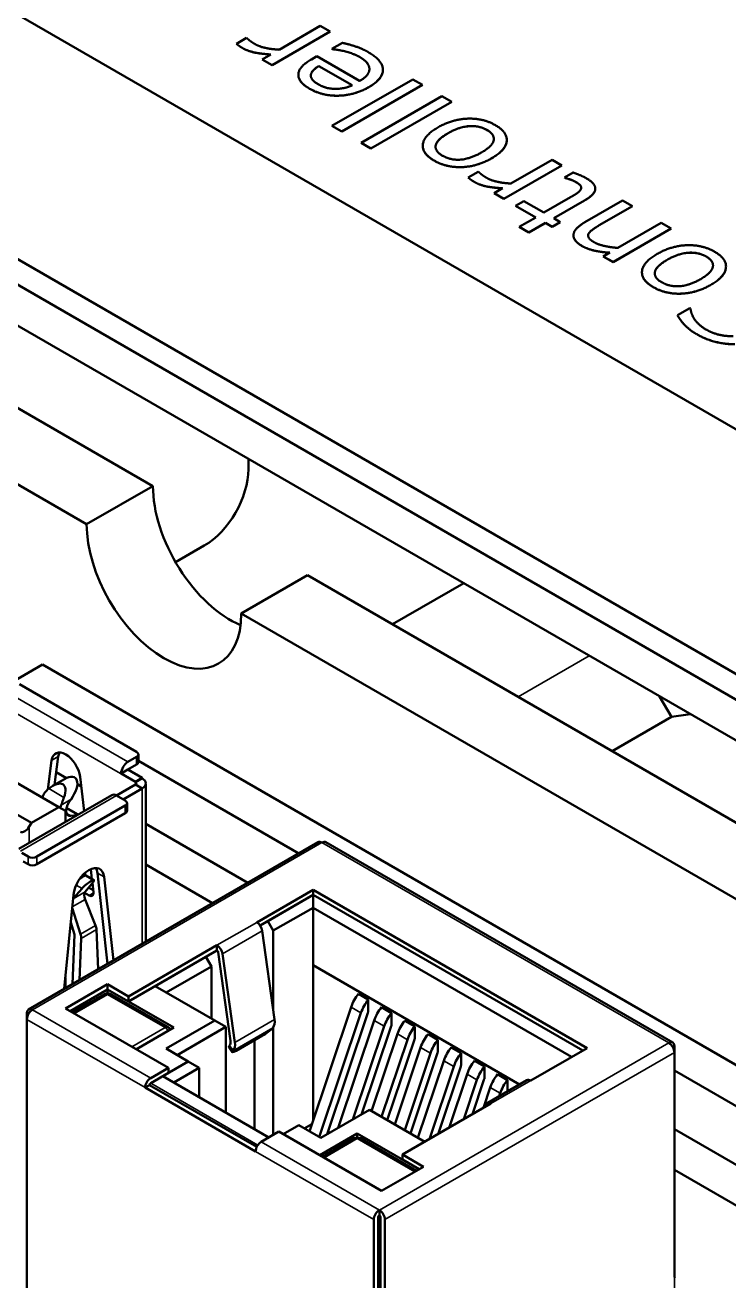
# Model space of a CAD drawing. Header units: millimetres. Extents: x 3137 to 5094, y 789 to 1822.
# Drawn here: x 4004.76 to 4027.28, y 1553.69 to 1593.87 of the extents above; entities that cross this region are included whole.
import ezdxf

# ---------------------------------------------------------------- set-up
doc = ezdxf.new("R2010")
doc.units = ezdxf.units.MM
doc.header["$LTSCALE"] = 1.8
doc.layers.add('외형선(ISO)', color=7, linetype='Continuous', lineweight=50)
doc.layers.add('좁은 외형선(ISO)', color=7, linetype='Continuous', lineweight=35)

msp = doc.modelspace()

# ---------------------------------------------------------------- linework, layer by layer
at = {"layer": '외형선(ISO)'}
for p, q in [((4055.738, 1564.633), (3993.513, 1600.558)), ((3985.32, 1596.645), (4048.96, 1559.903)), ((3986.735, 1596.645), (4048.96, 1560.719)), ((4048.96, 1560.719), (3986.735, 1596.645)), ((4047.829, 1559.249), (3986.452, 1594.685)), ((4012.662, 1592.59), (4014.518, 1593.662)), ((4014.518, 1593.661), (4012.662, 1592.589)), ((4014.205, 1593.842), (4012.888, 1593.082)), ((4014.518, 1593.662), (4014.205, 1593.842)), ((4014.518, 1593.661), (4014.518, 1593.662)), ((4011.843, 1593.456), (4011.522, 1593.271)), ((4011.522, 1593.27), (4011.522, 1593.271)), ((4011.86, 1593.447), (4011.843, 1593.456)), ((4014.914, 1593.302), (4014.573, 1593.105)), ((4012.623, 1592.929), (4012.349, 1592.77)), ((4012.662, 1592.589), (4012.349, 1592.77)), ((4012.349, 1592.77), (4012.662, 1592.59)), ((4012.349, 1592.77), (4012.349, 1592.77)), ((4014.094, 1592.871), (4013.924, 1592.773)), ((4015.464, 1592.08), (4014.094, 1592.871)), ((4014.573, 1593.105), (4014.589, 1593.096)), ((4014.573, 1593.104), (4014.573, 1593.105)), ((4014.589, 1593.095), (4014.573, 1593.104)), ((4014.589, 1593.095), (4014.589, 1593.096)), ((4012.662, 1592.589), (4012.662, 1592.59)), ((4014.161, 1592.557), (4015.225, 1591.942)), ((4014.161, 1592.556), (4014.161, 1592.557)), ((4015.225, 1591.942), (4014.161, 1592.556)), ((4015.777, 1592.484), (4015.777, 1592.485)), ((4016.211, 1592.432), (4016.211, 1592.433)), ((4013.505, 1592.275), (4013.505, 1592.276)), ((4017.165, 1592.133), (4014.579, 1590.64)), ((4014.892, 1590.46), (4017.478, 1591.953)), ((4017.478, 1591.952), (4014.892, 1590.459)), ((4017.478, 1591.953), (4017.165, 1592.133)), ((4017.478, 1591.952), (4017.478, 1591.953)), ((4018.1, 1591.593), (4015.514, 1590.1)), ((4018.414, 1591.413), (4018.1, 1591.593)), ((4015.828, 1589.92), (4018.414, 1591.413)), ((4018.414, 1591.412), (4015.828, 1589.919)), ((4018.414, 1591.412), (4018.414, 1591.413)), ((4014.892, 1590.459), (4014.579, 1590.64)), ((4014.579, 1590.64), (4014.892, 1590.46)), ((4014.579, 1590.64), (4014.579, 1590.64)), ((4014.892, 1590.459), (4014.892, 1590.46)), ((4015.828, 1589.919), (4015.514, 1590.1)), ((4015.514, 1590.1), (4015.828, 1589.92)), ((4015.514, 1590.1), (4015.514, 1590.1)), ((4017.486, 1590.005), (4017.486, 1590.006)), ((4020.175, 1590.194), (4020.175, 1590.195)), ((4015.828, 1589.919), (4015.828, 1589.92)), ((4021.624, 1589.559), (4020.307, 1588.799)), ((4021.937, 1589.378), (4021.624, 1589.559)), ((4019.262, 1589.173), (4018.941, 1588.988)), ((4019.278, 1589.164), (4019.262, 1589.173)), ((4021.937, 1589.378), (4020.08, 1588.306)), ((4020.08, 1588.306), (4021.937, 1589.378)), ((4021.937, 1589.378), (4021.937, 1589.378)), ((4022.299, 1589.151), (4022.018, 1588.989)), ((4018.941, 1588.987), (4018.941, 1588.988)), ((4022.018, 1588.989), (4022.034, 1588.979)), ((4022.018, 1588.988), (4022.018, 1588.989)), ((4022.034, 1588.979), (4022.018, 1588.988)), ((4022.034, 1588.979), (4022.034, 1588.979)), ((4020.042, 1588.646), (4019.767, 1588.487)), ((4019.767, 1588.487), (4020.08, 1588.306)), ((4019.767, 1588.486), (4019.767, 1588.487)), ((4020.08, 1588.306), (4019.767, 1588.486)), ((4022.21, 1588.358), (4021.363, 1587.869)), ((4023.007, 1588.632), (4023.007, 1588.633)), ((4020.08, 1588.306), (4020.08, 1588.306)), ((4020.721, 1588.24), (4020.458, 1588.088)), ((4021.1, 1587.717), (4020.458, 1588.088)), ((4020.458, 1588.088), (4021.101, 1587.717)), ((4020.458, 1588.088), (4020.458, 1588.088)), ((4021.363, 1587.869), (4020.721, 1588.24)), ((4021.676, 1587.688), (4022.664, 1588.259)), ((4022.664, 1588.258), (4021.677, 1587.688)), ((4023.88, 1588.256), (4022.674, 1587.56)), ((4024.194, 1588.075), (4023.135, 1587.463)), ((4023.135, 1587.464), (4024.194, 1588.075)), ((4024.194, 1588.075), (4023.88, 1588.256)), ((4024.194, 1588.075), (4024.194, 1588.075)), ((4021.101, 1587.717), (4020.567, 1587.409)), ((4020.88, 1587.229), (4021.414, 1587.537)), ((4021.414, 1587.536), (4020.88, 1587.228)), ((4021.414, 1587.537), (4021.624, 1587.415)), ((4021.414, 1587.536), (4021.414, 1587.537)), ((4021.624, 1587.414), (4021.414, 1587.536)), ((4021.624, 1587.415), (4021.886, 1587.567)), ((4021.886, 1587.566), (4021.624, 1587.414)), ((4021.886, 1587.567), (4021.676, 1587.688)), ((4021.886, 1587.566), (4021.886, 1587.567)), ((4025.119, 1587.541), (4023.731, 1586.74)), ((4025.432, 1587.36), (4025.119, 1587.541)), ((4020.88, 1587.228), (4020.567, 1587.409)), ((4020.567, 1587.409), (4020.88, 1587.229)), ((4020.567, 1587.409), (4020.567, 1587.409)), ((4020.88, 1587.228), (4020.88, 1587.229)), ((4021.624, 1587.414), (4021.624, 1587.415)), ((4022.308, 1587.139), (4022.308, 1587.14)), ((4022.787, 1587.184), (4022.787, 1587.184)), ((4025.432, 1587.36), (4023.575, 1586.288)), ((4023.575, 1586.289), (4025.432, 1587.36)), ((4025.432, 1587.36), (4025.432, 1587.36)), ((4023.468, 1586.588), (4023.262, 1586.469)), ((4023.575, 1586.288), (4023.262, 1586.469)), ((4023.262, 1586.469), (4023.575, 1586.289)), ((4023.262, 1586.469), (4023.262, 1586.469)), ((4023.575, 1586.288), (4023.575, 1586.289)), ((4024.501, 1585.955), (4024.501, 1585.956)), ((4027.19, 1586.144), (4027.19, 1586.145)), ((4026.028, 1584.81), (4025.638, 1584.584)), ((4026.052, 1584.796), (4026.028, 1584.81)), ((4025.638, 1584.584), (4025.638, 1584.584)), ((4003.547, 1582.183), (4008.85, 1579.121)), ((4006.729, 1577.897), (4001.426, 1580.958)), ((4011.908, 1579.988), (4011.908, 1579.662)), ((4006.729, 1577.897), (4008.85, 1579.121)), ((4009.575, 1576.682), (4010.493, 1577.212)), ((4011.679, 1575.039), (4013.8, 1576.264)), ((4013.8, 1576.264), (4039.68, 1561.322)), ((4016.517, 1574.695), (4018.797, 1576.011)), ((4037.559, 1560.097), (4011.679, 1575.039)), ((4005.838, 1568.85), (3997.989, 1573.381)), ((4005.315, 1573.406), (4004.402, 1572.879)), ((4034.73, 1556.423), (4005.315, 1573.406)), ((3997.112, 1572.875), (4004.961, 1568.343)), ((4008.327, 1570.613), (4004.58, 1572.777)), ((4025.447, 1571.731), (4025.066, 1572.391)), ((4023.549, 1570.635), (4025.447, 1571.731)), ((4005.485, 1569.411), (4005.609, 1570.339)), ((4005.7, 1569.558), (4005.821, 1570.462)), ((4008.051, 1570.291), (4008.327, 1570.45)), ((4008.385, 1570.532), (4008.385, 1570.287)), ((4013.515, 1567.365), (4008.385, 1570.326)), ((4005.755, 1569.967), (4006.085, 1569.777)), ((4007.832, 1569.919), (4008.051, 1570.046)), ((4007.832, 1569.919), (4008.292, 1569.654)), ((4008.051, 1570.046), (4008.327, 1570.205)), ((4008.051, 1570.046), (4008.511, 1569.781)), ((4006.023, 1569.745), (4005.642, 1569.525)), ((4006.432, 1569.576), (4006.555, 1569.505)), ((4006.519, 1569.814), (4006.646, 1568.719)), ((4008.292, 1569.572), (4007.683, 1569.221)), ((4008.511, 1569.781), (4008.292, 1569.654)), ((4008.504, 1569.768), (4008.292, 1569.646)), ((4008.292, 1569.572), (4008.511, 1569.446)), ((4008.621, 1569.605), (4008.621, 1564.54)), ((4004.558, 1567.514), (4007.535, 1569.233)), ((4006.231, 1569.096), (4006.162, 1568.997)), ((4007.966, 1569.058), (4007.69, 1569.217)), ((4008.511, 1569.446), (4007.903, 1569.095)), ((4004.961, 1568.343), (4005.838, 1568.85)), ((4005.138, 1567.262), (4007.966, 1568.895)), ((4005.138, 1567.017), (4007.966, 1568.65)), ((4006.05, 1568.727), (4005.838, 1568.85)), ((4006.05, 1568.727), (4006.05, 1568.375)), ((4006.086, 1568.828), (4006.46, 1568.612)), ((4008.025, 1568.976), (4008.025, 1568.731)), ((4004.961, 1568.343), (4004.89, 1568.221)), ((4006.227, 1568.563), (4006.412, 1568.584)), ((4008.621, 1568.313), (4011.888, 1566.426)), ((4004.871, 1562.375), (4014.135, 1567.723)), ((4014.385, 1567.723), (4025.486, 1561.314)), ((4004.652, 1567.379), (4004.855, 1567.262)), ((4004.698, 1567.107), (4004.855, 1567.017)), ((4006.68, 1566.747), (4006.685, 1566.655)), ((4006.708, 1566.655), (4006.962, 1566.509)), ((4006.862, 1566.865), (4006.899, 1566.545)), ((4007.397, 1563.833), (4007.079, 1566.735)), ((4010.757, 1565.773), (4008.621, 1567.006)), ((4006.296, 1565.918), (4006.582, 1566.243)), ((4006.937, 1566.448), (4006.681, 1566.133)), ((4006.941, 1566.188), (4006.794, 1566.273)), ((4006.914, 1566.42), (4006.948, 1566.125)), ((4007.584, 1563.941), (4007.291, 1566.613)), ((4006.308, 1566.045), (4006.015, 1563.036)), ((4006.808, 1566.02), (4006.664, 1566.103)), ((4006.681, 1565.89), (4007.015, 1565.058)), ((4013.977, 1566.2), (4012.174, 1565.159)), ((4013.977, 1566.037), (4012.28, 1565.057)), ((4012.527, 1565.2), (4013.977, 1566.037)), ((4022.745, 1561.138), (4013.977, 1566.2)), ((4013.977, 1566.2), (4013.977, 1566.037)), ((4022.603, 1561.056), (4013.977, 1566.037)), ((4013.977, 1566.037), (4022.603, 1561.056)), ((4013.977, 1565.629), (4013.977, 1566.037)), ((4006.534, 1564.781), (4006.267, 1565.625)), ((4013.977, 1565.629), (4012.704, 1564.894)), ((4022.25, 1560.852), (4013.977, 1565.629)), ((4013.977, 1565.629), (4013.977, 1563.792)), ((4006.341, 1564.773), (4006.221, 1565.153)), ((4012.704, 1564.894), (4012.527, 1565.2)), ((4006.274, 1563.185), (4006.342, 1564.769)), ((4006.497, 1563.313), (4006.554, 1564.647)), ((4007.045, 1564.93), (4007.102, 1563.663)), ((4012.348, 1564.89), (4012.745, 1562.055)), ((4012.704, 1562.351), (4012.704, 1564.894)), ((4010.901, 1564.424), (4008.072, 1562.791)), ((4010.901, 1564.261), (4008.072, 1562.628)), ((4010.901, 1564.261), (4010.901, 1564.424)), ((4008.921, 1563.118), (4010.547, 1564.057)), ((4010.547, 1564.057), (4010.724, 1563.751)), ((4010.936, 1564.207), (4011.333, 1561.373)), ((4011.075, 1564.155), (4011.473, 1561.32)), ((4010.724, 1563.751), (4009.274, 1562.914)), ((4010.724, 1563.751), (4010.724, 1562.077)), ((4013.977, 1563.792), (4013.977, 1558.824)), ((4020.586, 1559.976), (4013.977, 1563.792)), ((4013.977, 1563.792), (4020.586, 1559.976)), ((4006.05, 1563.391), (4006.05, 1563.056)), ((4006.057, 1562.403), (4007.401, 1563.179)), ((4007.401, 1563.179), (4008.072, 1562.791)), ((4007.401, 1563.179), (4007.401, 1563.016)), ((4010.83, 1562.016), (4008.921, 1563.118)), ((4006.199, 1562.322), (4007.401, 1563.016)), ((4007.401, 1563.016), (4006.199, 1562.322)), ((4006.281, 1562.274), (4007.301, 1562.862)), ((4007.401, 1563.016), (4008.072, 1562.628)), ((4009.522, 1561.791), (4007.401, 1563.016)), ((4007.401, 1562.889), (4007.401, 1563.016)), ((4007.501, 1562.862), (4009.339, 1561.801)), ((4008.072, 1562.791), (4008.072, 1562.628)), ((4015.744, 1562.687), (4015.426, 1562.871)), ((4015.744, 1562.3), (4015.744, 1562.687)), ((4004.82, 1562.056), (4004.82, 1562.261)), ((4009.345, 1560.505), (4006.057, 1562.403)), ((4015.191, 1562.445), (4013.858, 1558.471)), ((4015.509, 1562.262), (4014.176, 1558.287)), ((4015.732, 1562.267), (4014.428, 1558.377)), ((4016.487, 1562.258), (4016.169, 1562.442)), ((4016.487, 1561.872), (4016.487, 1562.258)), ((4004.82, 1562.056), (4004.82, 1553.296)), ((4009.274, 1561.118), (4010.83, 1562.016)), ((4011.184, 1561.812), (4010.83, 1562.016)), ((4015.933, 1562.017), (4014.781, 1558.582)), ((4016.252, 1561.833), (4015.252, 1558.853)), ((4016.475, 1561.838), (4015.527, 1559.012)), ((4017.229, 1561.83), (4016.911, 1562.013)), ((4017.229, 1561.443), (4017.229, 1561.83)), ((4008.32, 1561.097), (4009.522, 1561.791)), ((4011.184, 1561.812), (4009.628, 1560.913)), ((4011.184, 1561.812), (4011.184, 1559.076)), ((4011.513, 1561.05), (4012.361, 1561.54)), ((4012.704, 1558.362), (4012.704, 1561.805)), ((4016.676, 1561.588), (4015.848, 1559.119)), ((4017.972, 1561.401), (4017.654, 1561.585)), ((4009.982, 1560.709), (4009.274, 1561.118)), ((4011.275, 1561.165), (4011.391, 1561.005)), ((4012.103, 1558.546), (4012.103, 1561.391)), ((4016.994, 1561.404), (4016.166, 1558.935)), ((4017.217, 1561.41), (4016.351, 1558.828)), ((4017.418, 1561.16), (4016.59, 1558.69)), ((4017.972, 1561.014), (4017.972, 1561.401)), ((4018.396, 1561.156), (4018.714, 1560.972)), ((4020.942, 1560.097), (4022.745, 1561.138)), ((4025.538, 1560.995), (4025.538, 1561.199)), ((4009.168, 1560.24), (4009.982, 1560.709)), ((4009.982, 1560.709), (4010.335, 1560.505)), ((4017.737, 1560.976), (4016.908, 1558.506)), ((4017.96, 1560.981), (4017.094, 1558.399)), ((4017.333, 1558.261), (4018.161, 1560.731)), ((4018.714, 1560.972), (4018.714, 1560.586)), ((4019.139, 1560.727), (4019.457, 1560.544)), ((4025.538, 1553.81), (4025.538, 1560.995)), ((4009.345, 1560.505), (4008.779, 1560.179)), ((4009.345, 1560.342), (4008.779, 1560.015)), ((4012.562, 1558.28), (4009.168, 1560.24)), ((4009.345, 1560.505), (4009.345, 1560.342)), ((4010.335, 1560.505), (4009.522, 1560.036)), ((4010.335, 1560.505), (4010.335, 1559.566)), ((4017.701, 1558.226), (4018.479, 1560.547)), ((4017.975, 1558.384), (4018.702, 1560.552)), ((4018.329, 1558.588), (4018.903, 1560.302)), ((4019.457, 1560.544), (4019.457, 1560.157)), ((4019.881, 1560.299), (4020.199, 1560.115)), ((4033.599, 1555.769), (4025.538, 1560.423)), ((4008.744, 1559.954), (4008.603, 1559.872)), ((4008.603, 1559.872), (4012.138, 1557.831)), ((4008.744, 1559.954), (4012.174, 1557.974)), ((4018.8, 1558.86), (4019.221, 1560.118)), ((4019.074, 1559.019), (4019.445, 1560.124)), ((4019.427, 1559.223), (4019.646, 1559.874)), ((4019.544, 1559.374), (4020.817, 1560.109)), ((4020.199, 1560.115), (4020.199, 1559.753)), ((4019.934, 1559.599), (4019.964, 1559.69)), ((4015.78, 1559.158), (4014.224, 1558.26)), ((4017.548, 1558.137), (4015.78, 1559.158)), ((4016.84, 1557.729), (4019.669, 1559.362)), ((4019.489, 1559.258), (4019.495, 1559.294)), ((4013.517, 1558.668), (4013.022, 1558.382)), ((4014.224, 1558.26), (4013.517, 1558.668)), ((4013.694, 1558.566), (4013.937, 1558.706)), ((4012.315, 1558.137), (4012.881, 1558.464)), ((4012.881, 1558.464), (4016.169, 1556.566)), ((4014.189, 1557.709), (4015.391, 1558.403)), ((4014.272, 1557.661), (4015.291, 1558.249)), ((4014.454, 1558.454), (4014.507, 1558.423)), ((4015.391, 1558.403), (4017.371, 1557.26)), ((4015.391, 1558.276), (4015.391, 1558.403)), ((4015.491, 1558.249), (4017.288, 1557.212)), ((4025.538, 1558.546), (4046.963, 1546.176)), ((4016.84, 1557.729), (4016.84, 1557.566)), ((4017.512, 1557.341), (4016.84, 1557.729)), ((4017.371, 1557.26), (4016.84, 1557.566)), ((4016.169, 1556.566), (4017.512, 1557.341)), ((4031.66, 1553.705), (4025.538, 1557.239)), ((4016.098, 1555.79), (4016.098, 1555.953)), ((4015.921, 1555.647), (4015.921, 1546.886)), ((4016.063, 1555.729), (4016.063, 1546.968)), ((4016.133, 1555.729), (4016.133, 1546.951)), ((4016.275, 1555.647), (4016.275, 1546.87))]:
    msp.add_line(p, q, dxfattribs=at)
for centre, start, end in [((4007.401, 1562.689), 60, 120), ((4009.239, 1561.628), 30, 60), ((4015.391, 1558.076), 60, 120)]:
    msp.add_arc(centre, 0.2, start, end, dxfattribs=at)
for centre, major_axis, ratio, start_param, end_param in [((4010.493, 1578.845), (-1, -1.732), 0.57735, 0.785398, 2.356194), ((4011.325, 1577.693), (1.75, -3.031), 0.57735, 3.927277, 5.632048), ((4009.204, 1576.468), (1.75, -3.031), 0.57735, 3.927277, 7.068298), ((4033.245, 1553.606), (-10, 17.321), 0.57735, 6.030961, 6.08183), ((4006.064, 1570.001), (-0.325, 0.563), 0.57735, 4.069961, 6.925613), ((4006.276, 1570.123), (-0.325, 0.563), 0.57735, 0.332447, 0.642428), ((4008.051, 1570.038), (-0.155, -0.268), 0.57735, 3.926991, 5.465523), ((4008.185, 1570.532), (0.2, 0), 0.57735, 5.497787, 7.068583), ((4008.185, 1570.287), (0.2, 0), 0.57735, 5.497787, 6.283185), ((4005.925, 1569.226), (-0.44, -0.558), 0.455911, 1.693463, 3.992755), ((4005.544, 1569.006), (-0.44, -0.558), 0.455911, 2.170957, 4.243757), ((4008.511, 1569.772), (-0.155, -0.268), 0.57735, 5.465523, 5.497787), ((4008.221, 1569.605), (0.1, 0), 0.57735, 5.597955, 7.068583), ((4008.511, 1569.772), (0.005, 0.00866), 0.57735, 0.785398, 2.356194), ((4008.221, 1569.605), (0.4, 0), 0.57735, 5.52279, 7.068583), ((4005.704, 1569.192), (0.33, 0.514), 0.543627, 1.81833, 1.98218), ((4007.69, 1568.964), (-0.155, 0.268), 0.57735, 5.497787, 6.283185), ((4007.825, 1568.976), (0.2, 0), 0.57735, 5.497787, 7.068583), ((4006.295, 1568.851), (0.277, 0.544), 0.609189, 1.76106, 1.924911), ((4006.295, 1568.851), (0.141, 0.276), 0.609189, 1.344078, 3.525389), ((4007.825, 1568.731), (0.2, 0), 0.57735, 5.497787, 6.283185), ((4004.749, 1568.303), (0.141, 0.245), 0.57735, 3.141593, 4.712389), ((4014.26, 1567.507), (-0.125, 0.217), 0.57735, 5.497787, 6.283185), ((4014.26, 1567.507), (0.125, 0.217), 0.57735, 0, 0.785398), ((4004.996, 1567.343), (0.2, 0), 0.57735, 3.926991, 5.497787), ((4004.996, 1567.098), (0.2, 0), 0.57735, 3.926991, 5.497787), ((4006.8, 1566.261), (0.35, 0.606), 0.57735, 5.616182, 8.520985), ((4006.5, 1566.485), (-0.211, -0.168), 0.172363, 3.209179, 4.567396), ((4006.587, 1566.384), (0.35, 0.606), 0.57735, 5.616182, 5.975298), ((4006.753, 1566.339), (-0.211, -0.168), 0.172363, 2.474771, 5.514385), ((4006.871, 1565.892), (0.166, -0.262), 0.547208, 3.322697, 4.384153), ((4006.808, 1566.183), (0.1, -0.173), 0.57735, 5.497787, 7.211554), ((4006.826, 1565.057), (0.166, -0.262), 0.547208, 0.762376, 1.24256), ((4012.174, 1564.955), (0.125, -0.217), 0.57735, 0.959931, 2.356194), ((4006.335, 1564.773), (0.00459, -0.00889), 0.605982, 0.813629, 1.293814), ((4006.335, 1564.773), (0.142, -0.276), 0.605982, 0.813629, 1.293814), ((4010.901, 1564.22), (0.125, -0.217), 0.57735, 0.959931, 2.356194), ((4010.901, 1564.22), (0.025, -0.0433), 0.57735, 0.959931, 2.356194), ((4015.705, 1562.457), (-0.403, -0.698), 0.57735, 4.437552, 5.050147), ((4016.023, 1562.274), (-0.403, -0.698), 0.57735, 4.437552, 5.050147), ((4004.996, 1562.159), (-0.125, 0.217), 0.57735, 5.497787, 7.068583), ((4004.996, 1562.159), (0.125, 0.217), 0.57735, 0.785398, 2.356194), ((4016.023, 1562.274), (-0.228, -0.395), 0.57735, 4.969489, 5.050147), ((4016.447, 1562.029), (-0.403, -0.698), 0.57735, 4.437552, 5.050147), ((4016.765, 1561.845), (-0.403, -0.698), 0.57735, 4.437552, 5.050147), ((4012.397, 1562.185), (0.25, -0.433), 0.57735, 0.214544, 0.959931), ((4016.765, 1561.845), (-0.228, -0.395), 0.57735, 4.969489, 5.050147), ((4017.19, 1561.6), (-0.403, -0.698), 0.57735, 4.437552, 5.050147), ((4017.508, 1561.416), (-0.403, -0.698), 0.57735, 4.437552, 5.050147), ((4012.483, 1561.67), (0.243, 0.176), 0.141783, 4.089674, 5.593755), ((4012.475, 1561.805), (-0.239, -0.044), 0.453191, 2.569829, 2.650251), ((4017.508, 1561.416), (-0.228, -0.395), 0.57735, 4.969489, 5.050147), ((4017.932, 1561.171), (-0.403, -0.698), 0.57735, 4.437552, 5.050147), ((4011.518, 1561.341), (-0.243, -0.176), 0.141783, 5.727187, 6.283185), ((4011.312, 1561.305), (-0.044, -0.112), 0.295402, 0.68553, 0.818865), ((4011.124, 1561.451), (0.15, -0.26), 0.57735, 0.241249, 0.959931), ((4011.634, 1561.18), (-0.243, -0.176), 0.141783, 5.727187, 7.231267), ((4011.494, 1561.239), (-0.115, -0.214), 0.149095, 0.569682, 0.650105), ((4011.124, 1561.451), (0.25, -0.433), 0.57735, 0.214544, 0.959931), ((4018.25, 1560.988), (-0.403, -0.698), 0.57735, 4.437552, 5.050147), ((4018.25, 1560.988), (-0.228, -0.395), 0.57735, 4.969489, 5.050147), ((4018.675, 1560.743), (0.403, 0.698), 0.57735, 1.295959, 1.908555), ((4025.361, 1561.097), (0.125, 0.217), 0.57735, 5.497787, 7.068583), ((4025.361, 1561.097), (0.125, -0.217), 0.57735, 0.785398, 2.356194), ((4018.993, 1560.559), (0.403, 0.698), 0.57735, 1.295959, 1.908555), ((4019.417, 1560.314), (0.403, 0.698), 0.57735, 1.295959, 1.908555), ((4018.993, 1560.559), (0.228, 0.395), 0.57735, 1.827896, 1.908555), ((4019.735, 1560.13), (0.403, 0.698), 0.57735, 1.295959, 1.908555), ((4020.16, 1559.885), (0.403, 0.698), 0.57735, 1.295959, 1.908555), ((4008.779, 1559.974), (0.125, 0.217), 0.57735, 0.785398, 2.356194), ((4008.779, 1559.974), (0.025, 0.0433), 0.57735, 0.785398, 2.356194), ((4019.735, 1560.13), (0.228, 0.395), 0.57735, 1.827896, 1.908555), ((4020.478, 1559.702), (0.403, 0.698), 0.57735, 1.295959, 1.908555), ((4020.942, 1559.893), (-0.125, 0.217), 0.57735, 5.497787, 6.283185), ((4019.669, 1559.158), (-0.125, 0.217), 0.57735, 5.497787, 6.894051), ((4012.315, 1557.933), (-0.125, -0.217), 0.57735, 3.926991, 5.497787), ((4016.098, 1555.749), (0.125, 0.217), 0.57735, 0.785398, 2.356194), ((4016.098, 1555.749), (-0.025, -0.0433), 0.57735, 3.926991, 5.497787), ((4016.098, 1555.749), (-0.125, 0.217), 0.57735, 3.926991, 5.497787), ((4016.098, 1555.749), (-0.025, 0.0433), 0.57735, 3.926991, 5.497787), ((4025.361, 1553.912), (0.25, 0), 0.57735, 5.497787, 5.699145)]:
    msp.add_ellipse(centre, major_axis=major_axis, ratio=ratio, start_param=start_param, end_param=end_param, dxfattribs=at)
for points in [[(4011.522, 1593.271), (4011.583, 1593.222), (4011.648, 1593.175), (4011.73, 1593.127)], [(4011.73, 1593.126), (4011.648, 1593.174), (4011.583, 1593.221), (4011.522, 1593.27)], [(4012.118, 1593.26), (4012.029, 1593.312), (4011.914, 1593.397), (4011.86, 1593.447)], [(4012.888, 1593.082), (4012.66, 1593.095), (4012.264, 1593.176), (4012.118, 1593.26)], [(4015.739, 1593.006), (4015.557, 1593.111), (4015.139, 1593.25), (4014.914, 1593.302)], [(4011.73, 1593.127), (4011.878, 1593.042), (4012.288, 1592.95), (4012.623, 1592.929)], [(4013.924, 1592.773), (4013.52, 1592.539), (4013.49, 1592.051), (4013.866, 1591.834)], [(4014.589, 1593.096), (4014.745, 1593.09), (4015.28, 1592.956), (4015.47, 1592.846)], [(4015.47, 1592.845), (4015.28, 1592.955), (4014.745, 1593.089), (4014.589, 1593.095)], [(4015.47, 1592.846), (4015.613, 1592.763), (4015.771, 1592.579), (4015.777, 1592.485)], [(4015.777, 1592.484), (4015.771, 1592.578), (4015.613, 1592.763), (4015.47, 1592.845)], [(4015.759, 1591.884), (4016.219, 1592.15), (4016.201, 1592.739), (4015.739, 1593.006)], [(4014.141, 1591.974), (4013.892, 1592.117), (4013.916, 1592.413), (4014.161, 1592.557)], [(4015.777, 1592.485), (4015.787, 1592.385), (4015.636, 1592.179), (4015.464, 1592.08)], [(4016.211, 1592.432), (4016.211, 1592.144), (4015.759, 1591.883)], [(4015.778, 1592.461), (4015.778, 1592.472), (4015.777, 1592.484)], [(4013.866, 1591.833), (4013.505, 1592.041), (4013.505, 1592.275)], [(4015.225, 1591.942), (4014.985, 1591.827), (4014.393, 1591.828), (4014.141, 1591.974)], [(4013.866, 1591.834), (4014.272, 1591.599), (4015.304, 1591.621), (4015.759, 1591.884)], [(4015.759, 1591.883), (4015.304, 1591.621), (4014.272, 1591.598), (4013.866, 1591.833)], [(4019.81, 1590.667), (4019.42, 1590.892), (4018.428, 1590.859), (4017.973, 1590.596)], [(4017.973, 1590.596), (4017.519, 1590.334), (4017.458, 1589.76), (4017.848, 1589.535)], [(4018.117, 1589.69), (4017.866, 1589.834), (4017.935, 1590.201), (4018.296, 1590.41)], [(4018.296, 1590.41), (4018.65, 1590.614), (4019.292, 1590.656), (4019.541, 1590.512)], [(4019.541, 1590.511), (4019.292, 1590.655), (4018.65, 1590.613), (4018.296, 1590.409)], [(4019.541, 1590.512), (4019.793, 1590.366), (4019.715, 1589.994), (4019.365, 1589.792)], [(4019.759, 1590.229), (4019.759, 1590.385), (4019.541, 1590.511)], [(4019.688, 1589.606), (4020.143, 1589.868), (4020.204, 1590.44), (4019.81, 1590.667)], [(4017.848, 1589.534), (4017.486, 1589.743), (4017.486, 1590.005)], [(4017.848, 1589.535), (4018.242, 1589.307), (4019.234, 1589.343), (4019.688, 1589.606)], [(4019.688, 1589.605), (4019.234, 1589.343), (4018.242, 1589.306), (4017.848, 1589.534)], [(4019.365, 1589.792), (4019.003, 1589.584), (4018.371, 1589.543), (4018.117, 1589.69)], [(4019.537, 1588.977), (4019.448, 1589.028), (4019.333, 1589.114), (4019.278, 1589.164)], [(4022.727, 1588.964), (4022.646, 1589.011), (4022.41, 1589.112), (4022.299, 1589.151)], [(4018.941, 1588.988), (4019.001, 1588.939), (4019.066, 1588.892), (4019.149, 1588.844)], [(4019.149, 1588.843), (4019.066, 1588.891), (4019.001, 1588.938), (4018.941, 1588.987)], [(4019.149, 1588.844), (4019.296, 1588.759), (4019.707, 1588.667), (4020.042, 1588.646)], [(4020.307, 1588.799), (4020.078, 1588.812), (4019.682, 1588.893), (4019.537, 1588.977)], [(4022.373, 1588.853), (4022.297, 1588.897), (4022.084, 1588.966), (4022.034, 1588.979)], [(4022.034, 1588.979), (4022.084, 1588.967), (4022.297, 1588.898), (4022.373, 1588.854)], [(4022.373, 1588.854), (4022.505, 1588.778), (4022.571, 1588.669), (4022.541, 1588.61)], [(4022.664, 1588.259), (4023.002, 1588.453), (4023.012, 1588.8), (4022.727, 1588.964)], [(4022.541, 1588.61), (4022.507, 1588.546), (4022.357, 1588.443), (4022.21, 1588.358)], [(4022.674, 1587.56), (4022.333, 1587.363), (4022.286, 1586.972), (4022.587, 1586.798)], [(4022.587, 1586.797), (4022.308, 1586.959), (4022.308, 1587.139)], [(4022.787, 1587.184), (4022.778, 1587.16), (4022.778, 1587.136)], [(4022.973, 1586.918), (4022.848, 1586.991), (4022.761, 1587.12), (4022.787, 1587.184)], [(4022.787, 1587.184), (4022.814, 1587.244), (4023.008, 1587.391), (4023.135, 1587.464)], [(4023.135, 1587.463), (4023.008, 1587.39), (4022.814, 1587.243), (4022.787, 1587.184)], [(4022.587, 1586.798), (4022.751, 1586.704), (4023.2, 1586.601), (4023.468, 1586.588)], [(4023.731, 1586.74), (4023.507, 1586.757), (4023.101, 1586.845), (4022.973, 1586.918)], [(4026.824, 1586.617), (4026.434, 1586.843), (4025.442, 1586.809), (4024.988, 1586.546)], [(4024.988, 1586.546), (4024.533, 1586.284), (4024.472, 1585.71), (4024.862, 1585.485)], [(4025.131, 1585.64), (4024.881, 1585.785), (4024.949, 1586.151), (4025.311, 1586.36)], [(4025.311, 1586.36), (4025.664, 1586.564), (4026.307, 1586.606), (4026.555, 1586.462)], [(4026.555, 1586.462), (4026.307, 1586.605), (4025.664, 1586.563), (4025.311, 1586.359)], [(4026.555, 1586.462), (4026.808, 1586.317), (4026.729, 1585.944), (4026.38, 1585.743)], [(4026.774, 1586.18), (4026.774, 1586.336), (4026.555, 1586.462)], [(4026.703, 1585.556), (4027.157, 1585.818), (4027.218, 1586.39), (4026.824, 1586.617)], [(4024.862, 1585.484), (4024.501, 1585.693), (4024.501, 1585.955)], [(4024.862, 1585.485), (4025.256, 1585.257), (4026.248, 1585.294), (4026.703, 1585.556)], [(4026.703, 1585.555), (4026.248, 1585.293), (4025.256, 1585.257), (4024.862, 1585.484)], [(4026.38, 1585.743), (4026.018, 1585.534), (4025.386, 1585.493), (4025.131, 1585.64)], [(4026.561, 1584.124), (4026.333, 1584.255), (4026.087, 1584.577), (4026.052, 1584.796)], [(4026.258, 1583.974), (4026.06, 1584.088), (4025.759, 1584.374), (4025.638, 1584.584)], [(4025.638, 1584.584), (4025.759, 1584.374), (4026.06, 1584.089), (4026.258, 1583.974)], [(4027.469, 1583.657), (4027.149, 1583.655), (4026.531, 1583.816), (4026.258, 1583.974)], [(4026.258, 1583.974), (4026.531, 1583.817), (4027.149, 1583.656), (4027.469, 1583.658)], [(4027.418, 1583.916), (4027.172, 1583.911), (4026.749, 1584.015), (4026.561, 1584.124)]]:
    msp.add_open_spline(points, degree=2, dxfattribs=at)
for points, degree, knots in [([(4012.622, 1592.928), (4012.288, 1592.949), (4011.878, 1593.041), (4011.73, 1593.126)], 2, [0.001903, 0.001903, 0.001903, 1, 2, 2, 2]), ([(4014.161, 1592.556), (4013.916, 1592.413), (4013.904, 1592.258), (4013.904, 1592.251)], 2, [0, 0, 0, 1, 1.045132, 1.045132, 1.045132]), ([(4018.296, 1590.409), (4017.935, 1590.2), (4017.896, 1589.995), (4017.896, 1589.974)], 2, [0, 0, 0, 1, 1.119424, 1.119424, 1.119424]), ([(4020.175, 1590.194), (4020.175, 1590.174), (4020.143, 1589.867), (4019.688, 1589.605)], 2, [0.928571, 0.928571, 0.928571, 1, 2, 2, 2]), ([(4020.041, 1588.645), (4019.706, 1588.666), (4019.296, 1588.758), (4019.149, 1588.843)], 2, [0.001903, 0.001903, 0.001903, 1, 2, 2, 2]), ([(4022.555, 1588.665), (4022.555, 1588.694), (4022.505, 1588.777), (4022.373, 1588.853)], 2, [0.479772, 0.479772, 0.479772, 1, 2, 2, 2]), ([(4023.007, 1588.632), (4023.007, 1588.629), (4023.002, 1588.453), (4022.664, 1588.258)], 2, [0.982578, 0.982578, 0.982578, 1, 2, 2, 2]), ([(4023.467, 1586.588), (4023.199, 1586.6), (4022.751, 1586.703), (4022.587, 1586.797)], 2, [0.00243, 0.00243, 0.00243, 1, 2, 2, 2]), ([(4025.311, 1586.359), (4024.949, 1586.15), (4024.911, 1585.945), (4024.911, 1585.924)], 2, [0, 0, 0, 1, 1.119424, 1.119424, 1.119424]), ([(4027.19, 1586.144), (4027.19, 1586.124), (4027.157, 1585.818), (4026.703, 1585.555)], 2, [0.928571, 0.928571, 0.928571, 1, 2, 2, 2]), ([(4005.352, 1569.24), (4005.364, 1569.267), (4005.379, 1569.292), (4005.428, 1569.359), (4005.47, 1569.4), (4005.516, 1569.437)], 3, [-0.18800149, -0.18800149, -0.18800149, -0.18800149, -0.17960152, -0.17960152, -0.16254751, -0.16254751, -0.16254751, -0.16254751]), ([(4006.002, 1569.156), (4005.983, 1569.105), (4005.964, 1569.05), (4005.937, 1568.97), (4005.927, 1568.942), (4005.917, 1568.914)], 3, [-0.34125844, -0.34125844, -0.34125844, -0.34125844, -0.32420443, -0.32420443, -0.31580446, -0.31580446, -0.31580446, -0.31580446])]:
    msp.add_open_spline(points, degree=degree, knots=knots, dxfattribs=at)
at = {"layer": '좁은 외형선(ISO)'}
for p, q in [((4011.73, 1593.126), (4011.73, 1593.127)), ((4015.47, 1592.845), (4015.47, 1592.846)), ((4013.866, 1591.833), (4013.866, 1591.834)), ((4015.759, 1591.883), (4015.759, 1591.884)), ((4018.296, 1590.409), (4018.296, 1590.41)), ((4019.541, 1590.511), (4019.541, 1590.512)), ((4019.688, 1589.605), (4019.688, 1589.606)), ((4017.848, 1589.534), (4017.848, 1589.535)), ((4019.149, 1588.843), (4019.149, 1588.844)), ((4022.373, 1588.853), (4022.373, 1588.854)), ((4022.664, 1588.258), (4022.664, 1588.259)), ((4023.135, 1587.463), (4023.135, 1587.464)), ((4022.587, 1586.797), (4022.587, 1586.798)), ((4025.311, 1586.359), (4025.311, 1586.36)), ((4026.555, 1586.462), (4026.555, 1586.462)), ((4026.703, 1585.555), (4026.703, 1585.556)), ((4024.862, 1585.484), (4024.862, 1585.485)), ((4026.258, 1583.974), (4026.258, 1583.974)), ((4020.536, 1572.374), (4022.816, 1573.69)), ((4004.163, 1572.536), (4008.051, 1570.291)), ((4008.292, 1569.646), (4003.944, 1572.156)), ((4005.609, 1570.339), (4005.821, 1570.462)), ((4008.327, 1570.205), (4008.327, 1570.45)), ((4008.292, 1569.646), (4008.292, 1569.572)), ((4007.69, 1569.217), (4004.616, 1567.442)), ((4005.516, 1569.437), (4006.002, 1569.156)), ((4006.231, 1569.096), (4005.917, 1568.914)), ((4008.504, 1569.442), (4008.504, 1564.472)), ((4006.08, 1568.8), (4006.434, 1568.596)), ((4007.966, 1568.65), (4007.966, 1568.895)), ((4006.095, 1568.639), (4006.227, 1568.563)), ((4004.89, 1568.221), (4004.89, 1567.705)), ((4014.26, 1567.711), (4004.996, 1562.363)), ((4014.26, 1567.711), (4025.361, 1561.301)), ((4004.855, 1567.017), (4004.855, 1567.262)), ((4005.138, 1567.262), (4005.138, 1567.017)), ((4007.079, 1566.735), (4007.291, 1566.613)), ((4006.393, 1566.352), (4006.582, 1566.243)), ((4006.27, 1565.653), (4006.681, 1565.89)), ((4006.295, 1565.91), (4006.681, 1566.133)), ((4006.808, 1566.02), (4006.949, 1566.101)), ((4006.534, 1564.781), (4007.015, 1565.058)), ((4010.901, 1564.424), (4012.174, 1565.159)), ((4006.554, 1564.647), (4007.045, 1564.93)), ((4011.075, 1564.155), (4012.348, 1564.89)), ((4007.401, 1562.853), (4006.34, 1562.24)), ((4009.239, 1561.791), (4007.401, 1562.853)), ((4004.996, 1562.363), (4008.779, 1560.179)), ((4015.191, 1562.445), (4015.509, 1562.262)), ((4004.82, 1562.056), (4008.603, 1559.872)), ((4011.473, 1561.32), (4012.745, 1562.055)), ((4015.933, 1562.017), (4016.252, 1561.833)), ((4008.178, 1561.179), (4009.239, 1561.791)), ((4011.415, 1561.05), (4012.686, 1561.784)), ((4016.676, 1561.588), (4016.994, 1561.404)), ((4011.306, 1561.219), (4011.422, 1561.058)), ((4025.361, 1561.301), (4016.098, 1555.953)), ((4017.418, 1561.16), (4017.737, 1560.976)), ((4025.538, 1560.995), (4016.275, 1555.647)), ((4018.161, 1560.731), (4018.479, 1560.547)), ((4018.903, 1560.302), (4019.221, 1560.118)), ((4012.174, 1557.974), (4008.744, 1559.954)), ((4008.779, 1560.015), (4012.209, 1558.035)), ((4019.646, 1559.874), (4019.964, 1559.69)), ((4019.669, 1559.362), (4020.942, 1560.097)), ((4015.391, 1558.239), (4014.33, 1557.627)), ((4017.229, 1557.178), (4015.391, 1558.239)), ((4012.138, 1557.831), (4015.921, 1555.647)), ((4012.315, 1558.137), (4016.098, 1555.953)), ((4016.063, 1546.968), (4016.063, 1555.729)), ((4016.133, 1555.729), (4016.133, 1546.904)), ((4025.538, 1550.952), (4025.538, 1553.81))]:
    msp.add_line(p, q, dxfattribs=at)
for centre, major_axis, start_param, end_param in [((4007.401, 1562.689), (-0.1, 0.173), 5.497787, 6.283185), ((4007.401, 1562.689), (0.1, 0.173), 0, 0.785398), ((4009.239, 1561.628), (0.1, 0.173), 0, 0.785398), ((4009.239, 1561.628), (0.1, -0.173), 1.570796, 2.356194), ((4015.391, 1558.076), (-0.1, 0.173), 5.497787, 6.283185), ((4015.391, 1558.076), (0.1, 0.173), 0, 0.785398), ((4016.098, 1555.749), (-0.025, -0.0433), 3.926991, 5.497787), ((4016.098, 1555.749), (-0.025, 0.0433), 3.926991, 5.497787), ((4016.098, 1555.749), (0.05, 0), 3.926991, 5.497787)]:
    msp.add_ellipse(centre, major_axis=major_axis, ratio=0.57735, start_param=start_param, end_param=end_param, dxfattribs=at)

doc.saveas('drawing.dxf')
